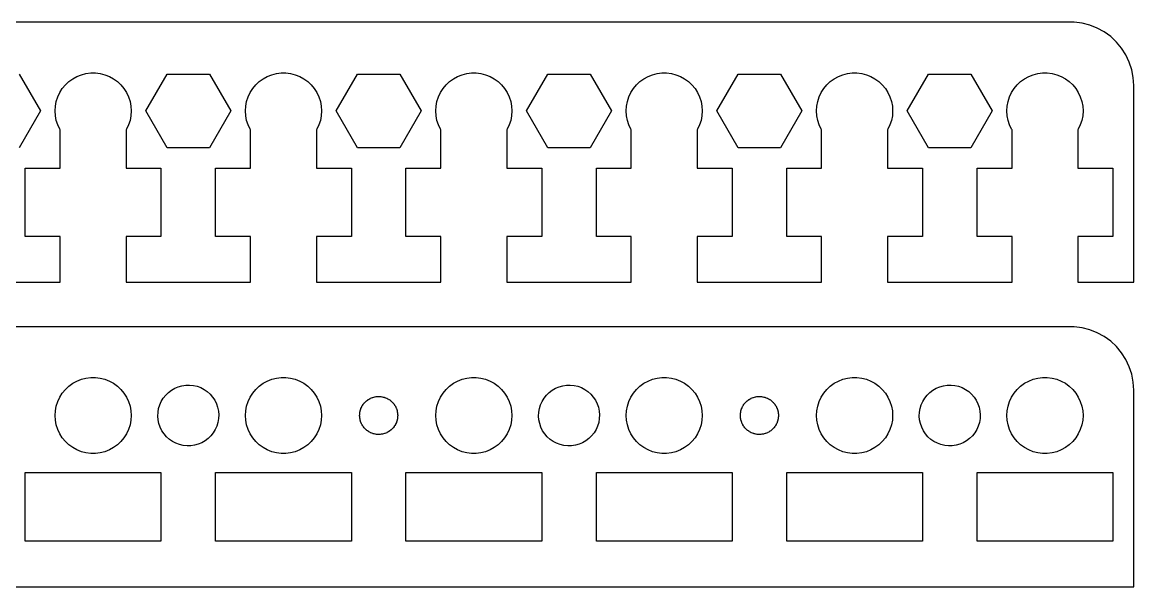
# Model space of a CAD drawing. Header units: metres. Extents: x -74 to 74, y 0 to 92.
# Drawn here: x -13.1 to 74.5, y 0 to 44.5 of the extents above; entities that cross this region are included whole.
import ezdxf

# ---------------------------------------------------------------- set-up
doc = ezdxf.new("R2010")
doc.units = ezdxf.units.M

msp = doc.modelspace()

# ---------------------------------------------------------------- linework, layer by layer
for p, q in [((69.8139, 44.4901), (-69.8139, 44.4901)), ((70.4369, 44.4114), (69.8139, 44.4901)), ((71.0451, 44.2553), (70.4369, 44.4114)), ((71.6289, 44.0241), (71.0451, 44.2553)), ((72.1791, 43.7216), (71.6289, 44.0241)), ((72.6871, 43.3526), (72.1791, 43.7216)), ((73.1448, 42.9227), (72.6871, 43.3526)), ((73.5451, 42.4389), (73.1448, 42.9227)), ((73.8815, 41.9088), (73.5451, 42.4389)), ((74.1489, 41.3406), (73.8815, 41.9088)), ((74.3429, 40.7434), (74.1489, 41.3406)), ((-13.3267, 40.3982), (-11.6534, 37.5)), ((-8.77733, 40.2145), (-8.42705, 40.3532)), ((-8.42705, 40.3532), (-8.06213, 40.4469)), ((-8.06213, 40.4469), (-7.68837, 40.4941)), ((-7.68837, 40.4941), (-7.31161, 40.4941)), ((-7.31161, 40.4941), (-6.93785, 40.4469)), ((-6.93785, 40.4469), (-6.57294, 40.3532)), ((-6.57294, 40.3532), (-6.22266, 40.2145)), ((-3.34659, 37.5), (-1.67329, 40.3982)), ((-1.67329, 40.3982), (1.67328, 40.3982)), ((1.67328, 40.3982), (3.34659, 37.5)), ((6.22266, 40.2145), (6.57294, 40.3532)), ((6.57294, 40.3532), (6.93785, 40.4469)), ((6.93785, 40.4469), (7.31161, 40.4941)), ((7.31161, 40.4941), (7.68837, 40.4941)), ((7.68837, 40.4941), (8.06213, 40.4469)), ((8.06213, 40.4469), (8.42705, 40.3532)), ((8.42705, 40.3532), (8.77733, 40.2145)), ((11.6534, 37.5), (13.3267, 40.3982)), ((13.3267, 40.3982), (16.6733, 40.3982)), ((16.6733, 40.3982), (18.3466, 37.5)), ((21.2227, 40.2145), (21.5729, 40.3532)), ((21.5729, 40.3532), (21.9379, 40.4469)), ((21.9379, 40.4469), (22.3116, 40.4941)), ((22.3116, 40.4941), (22.6884, 40.4941)), ((22.6884, 40.4941), (23.0621, 40.4469)), ((23.0621, 40.4469), (23.427, 40.3532)), ((23.427, 40.3532), (23.7773, 40.2145)), ((26.6534, 37.5), (28.3267, 40.3982)), ((28.3267, 40.3982), (31.6733, 40.3982)), ((31.6733, 40.3982), (33.3466, 37.5)), ((36.2227, 40.2145), (36.5729, 40.3532)), ((36.5729, 40.3532), (36.9379, 40.4469)), ((36.9379, 40.4469), (37.3116, 40.4941)), ((37.3116, 40.4941), (37.6884, 40.4941)), ((37.6884, 40.4941), (38.0621, 40.4469)), ((38.0621, 40.4469), (38.427, 40.3532)), ((38.427, 40.3532), (38.7773, 40.2145)), ((41.6534, 37.5), (43.3267, 40.3982)), ((43.3267, 40.3982), (46.6733, 40.3982)), ((46.6733, 40.3982), (48.3466, 37.5)), ((51.2227, 40.2145), (51.5729, 40.3532)), ((51.5729, 40.3532), (51.9379, 40.4469)), ((51.9379, 40.4469), (52.3116, 40.4941)), ((52.3116, 40.4941), (52.6884, 40.4941)), ((52.6884, 40.4941), (53.0621, 40.4469)), ((53.0621, 40.4469), (53.427, 40.3532)), ((53.427, 40.3532), (53.7773, 40.2145)), ((56.6534, 37.5), (58.3267, 40.3982)), ((58.3267, 40.3982), (61.6733, 40.3982)), ((61.6733, 40.3982), (63.3466, 37.5)), ((66.2227, 40.2145), (66.573, 40.3532)), ((66.573, 40.3532), (66.9379, 40.4469)), ((66.9379, 40.4469), (67.3116, 40.4941)), ((67.3116, 40.4941), (67.6884, 40.4941)), ((67.6884, 40.4941), (68.0621, 40.4469)), ((68.0621, 40.4469), (68.427, 40.3532)), ((68.427, 40.3532), (68.7773, 40.2145)), ((74.4606, 40.1267), (74.3429, 40.7434)), ((-9.92705, 39.2634), (-9.6869, 39.5536)), ((-9.6869, 39.5536), (-9.41226, 39.8115)), ((-9.41226, 39.8115), (-9.10747, 40.033)), ((-9.10747, 40.033), (-8.77733, 40.2145)), ((-6.22266, 40.2145), (-5.89252, 40.033)), ((-5.89252, 40.033), (-5.58772, 39.8115)), ((-5.58772, 39.8115), (-5.31308, 39.5536)), ((-5.31308, 39.5536), (-5.07294, 39.2634)), ((5.07294, 39.2634), (5.31308, 39.5536)), ((5.31308, 39.5536), (5.58772, 39.8115)), ((5.58772, 39.8115), (5.89252, 40.033)), ((5.89252, 40.033), (6.22266, 40.2145)), ((8.77733, 40.2145), (9.10747, 40.033)), ((9.10747, 40.033), (9.41226, 39.8115)), ((9.41226, 39.8115), (9.6869, 39.5536)), ((9.6869, 39.5536), (9.92705, 39.2634)), ((20.0729, 39.2634), (20.3131, 39.5536)), ((20.3131, 39.5536), (20.5877, 39.8115)), ((20.5877, 39.8115), (20.8925, 40.033)), ((20.8925, 40.033), (21.2227, 40.2145)), ((23.7773, 40.2145), (24.1075, 40.033)), ((24.1075, 40.033), (24.4123, 39.8115)), ((24.4123, 39.8115), (24.6869, 39.5536)), ((24.6869, 39.5536), (24.927, 39.2634)), ((35.0729, 39.2634), (35.3131, 39.5536)), ((35.3131, 39.5536), (35.5877, 39.8115)), ((35.5877, 39.8115), (35.8925, 40.033)), ((35.8925, 40.033), (36.2227, 40.2145)), ((38.7773, 40.2145), (39.1075, 40.033)), ((39.1075, 40.033), (39.4123, 39.8115)), ((39.4123, 39.8115), (39.6869, 39.5536)), ((39.6869, 39.5536), (39.927, 39.2634)), ((50.0729, 39.2634), (50.3131, 39.5536)), ((50.3131, 39.5536), (50.5877, 39.8115)), ((50.5877, 39.8115), (50.8925, 40.033)), ((50.8925, 40.033), (51.2227, 40.2145)), ((53.7773, 40.2145), (54.1075, 40.033)), ((54.1075, 40.033), (54.4123, 39.8115)), ((54.4123, 39.8115), (54.6869, 39.5536)), ((54.6869, 39.5536), (54.927, 39.2634)), ((65.073, 39.2634), (65.3131, 39.5536)), ((65.3131, 39.5536), (65.5877, 39.8115)), ((65.5877, 39.8115), (65.8925, 40.033)), ((65.8925, 40.033), (66.2227, 40.2145)), ((68.7773, 40.2145), (69.1075, 40.033)), ((69.1075, 40.033), (69.4123, 39.8115)), ((69.4123, 39.8115), (69.6869, 39.5536)), ((69.6869, 39.5536), (69.927, 39.2634)), ((74.5, 39.5), (74.4606, 40.1267)), ((74.5, 24), (74.5, 39.5)), ((-10.4057, 38.2461), (-10.2893, 38.6044)), ((-10.2893, 38.6044), (-10.1289, 38.9453)), ((-10.1289, 38.9453), (-9.92705, 39.2634)), ((-5.07294, 39.2634), (-4.87108, 38.9453)), ((-4.87108, 38.9453), (-4.71066, 38.6044)), ((-4.71066, 38.6044), (-4.59424, 38.2461)), ((4.59424, 38.2461), (4.71066, 38.6044)), ((4.71066, 38.6044), (4.87108, 38.9453)), ((4.87108, 38.9453), (5.07294, 39.2634)), ((9.92705, 39.2634), (10.1289, 38.9453)), ((10.1289, 38.9453), (10.2893, 38.6044)), ((10.2893, 38.6044), (10.4057, 38.2461)), ((19.5942, 38.2461), (19.7107, 38.6044)), ((19.7107, 38.6044), (19.8711, 38.9453)), ((19.8711, 38.9453), (20.0729, 39.2634)), ((24.927, 39.2634), (25.1289, 38.9453)), ((25.1289, 38.9453), (25.2893, 38.6044)), ((25.2893, 38.6044), (25.4057, 38.2461)), ((34.5942, 38.2461), (34.7107, 38.6044)), ((34.7107, 38.6044), (34.8711, 38.9453)), ((34.8711, 38.9453), (35.0729, 39.2634)), ((39.927, 39.2634), (40.1289, 38.9453)), ((40.1289, 38.9453), (40.2893, 38.6044)), ((40.2893, 38.6044), (40.4057, 38.2461)), ((49.5942, 38.2461), (49.7107, 38.6044)), ((49.7107, 38.6044), (49.8711, 38.9453)), ((49.8711, 38.9453), (50.0729, 39.2634)), ((54.927, 39.2634), (55.1289, 38.9453)), ((55.1289, 38.9453), (55.2893, 38.6044)), ((55.2893, 38.6044), (55.4057, 38.2461)), ((64.5943, 38.2461), (64.7107, 38.6044)), ((64.7107, 38.6044), (64.8711, 38.9453)), ((64.8711, 38.9453), (65.073, 39.2634)), ((69.927, 39.2634), (70.1289, 38.9453)), ((70.1289, 38.9453), (70.2893, 38.6044)), ((70.2893, 38.6044), (70.4057, 38.2461)), ((-10.5, 37.5), (-10.4763, 37.876)), ((-10.4763, 37.876), (-10.4057, 38.2461)), ((-4.59424, 38.2461), (-4.52365, 37.876)), ((-4.52365, 37.876), (-4.5, 37.5)), ((4.5, 37.5), (4.52365, 37.876)), ((4.52365, 37.876), (4.59424, 38.2461)), ((10.4057, 38.2461), (10.4763, 37.876)), ((10.4763, 37.876), (10.5, 37.5)), ((19.5, 37.5), (19.5237, 37.876)), ((19.5237, 37.876), (19.5942, 38.2461)), ((25.4057, 38.2461), (25.4763, 37.876)), ((25.4763, 37.876), (25.5, 37.5)), ((34.5, 37.5), (34.5237, 37.876)), ((34.5237, 37.876), (34.5942, 38.2461)), ((40.4057, 38.2461), (40.4763, 37.876)), ((40.4763, 37.876), (40.5, 37.5)), ((49.5, 37.5), (49.5237, 37.876)), ((49.5237, 37.876), (49.5942, 38.2461)), ((55.4057, 38.2461), (55.4763, 37.876)), ((55.4763, 37.876), (55.5, 37.5)), ((64.5, 37.5), (64.5237, 37.876)), ((64.5237, 37.876), (64.5943, 38.2461)), ((70.4057, 38.2461), (70.4763, 37.876)), ((70.4763, 37.876), (70.5, 37.5)), ((-11.6534, 37.5), (-13.3267, 34.6018)), ((-10.4763, 37.124), (-10.5, 37.5)), ((-10.4057, 36.7539), (-10.4763, 37.124)), ((-4.52365, 37.124), (-4.59424, 36.7539)), ((-4.5, 37.5), (-4.52365, 37.124)), ((-1.67328, 34.6018), (-3.34659, 37.5)), ((3.34659, 37.5), (1.67329, 34.6018)), ((4.52365, 37.124), (4.5, 37.5)), ((4.59424, 36.7539), (4.52365, 37.124)), ((10.4763, 37.124), (10.4057, 36.7539)), ((10.5, 37.5), (10.4763, 37.124)), ((13.3267, 34.6018), (11.6534, 37.5)), ((18.3466, 37.5), (16.6733, 34.6018)), ((19.5237, 37.124), (19.5, 37.5)), ((19.5942, 36.7539), (19.5237, 37.124)), ((25.4763, 37.124), (25.4057, 36.7539)), ((25.5, 37.5), (25.4763, 37.124)), ((28.3267, 34.6018), (26.6534, 37.5)), ((33.3466, 37.5), (31.6733, 34.6018)), ((34.5237, 37.124), (34.5, 37.5)), ((34.5942, 36.7539), (34.5237, 37.124)), ((40.4763, 37.124), (40.4057, 36.7539)), ((40.5, 37.5), (40.4763, 37.124)), ((43.3267, 34.6018), (41.6534, 37.5)), ((48.3466, 37.5), (46.6733, 34.6018)), ((49.5237, 37.124), (49.5, 37.5)), ((49.5942, 36.7539), (49.5237, 37.124)), ((55.4763, 37.124), (55.4057, 36.7539)), ((55.5, 37.5), (55.4763, 37.124)), ((58.3267, 34.6018), (56.6534, 37.5)), ((63.3466, 37.5), (61.6733, 34.6018)), ((64.5237, 37.124), (64.5, 37.5)), ((64.5943, 36.7539), (64.5237, 37.124)), ((70.4763, 37.124), (70.4057, 36.7539)), ((70.5, 37.5), (70.4763, 37.124)), ((-10.2893, 36.3956), (-10.4057, 36.7539)), ((-10.1289, 36.0547), (-10.2893, 36.3956)), ((-10.0942, 36), (-10.1289, 36.0547)), ((-10.0942, 33), (-10.0942, 36)), ((-4.87108, 36.0547), (-4.90581, 36)), ((-4.90581, 36), (-4.90581, 33)), ((-4.71066, 36.3956), (-4.87108, 36.0547)), ((-4.59424, 36.7539), (-4.71066, 36.3956)), ((4.71066, 36.3956), (4.59424, 36.7539)), ((4.87108, 36.0547), (4.71066, 36.3956)), ((4.90581, 36), (4.87108, 36.0547)), ((4.90581, 33), (4.90581, 36)), ((10.1289, 36.0547), (10.0942, 36)), ((10.0942, 36), (10.0942, 33)), ((10.2893, 36.3956), (10.1289, 36.0547)), ((10.4057, 36.7539), (10.2893, 36.3956)), ((19.7107, 36.3956), (19.5942, 36.7539)), ((19.8711, 36.0547), (19.7107, 36.3956)), ((19.9058, 36), (19.8711, 36.0547)), ((19.9058, 33), (19.9058, 36)), ((25.1289, 36.0547), (25.0942, 36)), ((25.0942, 36), (25.0942, 33)), ((25.2893, 36.3956), (25.1289, 36.0547)), ((25.4057, 36.7539), (25.2893, 36.3956)), ((34.7107, 36.3956), (34.5942, 36.7539)), ((34.8711, 36.0547), (34.7107, 36.3956)), ((34.9058, 36), (34.8711, 36.0547)), ((34.9058, 33), (34.9058, 36)), ((40.1289, 36.0547), (40.0942, 36)), ((40.0942, 36), (40.0942, 33)), ((40.2893, 36.3956), (40.1289, 36.0547)), ((40.4057, 36.7539), (40.2893, 36.3956)), ((49.7107, 36.3956), (49.5942, 36.7539)), ((49.8711, 36.0547), (49.7107, 36.3956)), ((49.9058, 36), (49.8711, 36.0547)), ((49.9058, 33), (49.9058, 36)), ((55.1289, 36.0547), (55.0942, 36)), ((55.0942, 36), (55.0942, 33)), ((55.2893, 36.3956), (55.1289, 36.0547)), ((55.4057, 36.7539), (55.2893, 36.3956)), ((64.7107, 36.3956), (64.5943, 36.7539)), ((64.8711, 36.0547), (64.7107, 36.3956)), ((64.9058, 36), (64.8711, 36.0547)), ((64.9058, 33), (64.9058, 36)), ((70.1289, 36.0547), (70.0942, 36)), ((70.0942, 36), (70.0942, 33)), ((70.2893, 36.3956), (70.1289, 36.0547)), ((70.4057, 36.7539), (70.2893, 36.3956)), ((1.67329, 34.6018), (-1.67328, 34.6018)), ((16.6733, 34.6018), (13.3267, 34.6018)), ((31.6733, 34.6018), (28.3267, 34.6018)), ((46.6733, 34.6018), (43.3267, 34.6018)), ((61.6733, 34.6018), (58.3267, 34.6018)), ((-12.8466, 27.6), (-12.8466, 33)), ((-12.8466, 33), (-10.0942, 33)), ((-4.90581, 33), (-2.15337, 33)), ((-2.15337, 33), (-2.15337, 27.6)), ((2.15337, 27.6), (2.15337, 33)), ((2.15337, 33), (4.90581, 33)), ((10.0942, 33), (12.8466, 33)), ((12.8466, 33), (12.8466, 27.6)), ((17.1534, 27.6), (17.1534, 33)), ((17.1534, 33), (19.9058, 33)), ((25.0942, 33), (27.8466, 33)), ((27.8466, 33), (27.8466, 27.6)), ((32.1534, 27.6), (32.1534, 33)), ((32.1534, 33), (34.9058, 33)), ((40.0942, 33), (42.8466, 33)), ((42.8466, 33), (42.8466, 27.6)), ((47.1534, 27.6), (47.1534, 33)), ((47.1534, 33), (49.9058, 33)), ((55.0942, 33), (57.8466, 33)), ((57.8466, 33), (57.8466, 27.6)), ((62.1534, 27.6), (62.1534, 33)), ((62.1534, 33), (64.9058, 33)), ((70.0942, 33), (72.8466, 33)), ((72.8466, 33), (72.8466, 27.6)), ((-10.0942, 27.6), (-12.8466, 27.6)), ((-10.0942, 24), (-10.0942, 27.6)), ((-2.15337, 27.6), (-4.90581, 27.6)), ((-4.90581, 27.6), (-4.90581, 24)), ((4.90581, 27.6), (2.15337, 27.6)), ((4.90581, 24), (4.90581, 27.6)), ((12.8466, 27.6), (10.0942, 27.6)), ((10.0942, 27.6), (10.0942, 24)), ((19.9058, 27.6), (17.1534, 27.6)), ((19.9058, 24), (19.9058, 27.6)), ((27.8466, 27.6), (25.0942, 27.6)), ((25.0942, 27.6), (25.0942, 24)), ((34.9058, 27.6), (32.1534, 27.6)), ((34.9058, 24), (34.9058, 27.6)), ((42.8466, 27.6), (40.0942, 27.6)), ((40.0942, 27.6), (40.0942, 24)), ((49.9058, 27.6), (47.1534, 27.6)), ((49.9058, 24), (49.9058, 27.6)), ((57.8466, 27.6), (55.0942, 27.6)), ((55.0942, 27.6), (55.0942, 24)), ((64.9058, 27.6), (62.1534, 27.6)), ((64.9058, 24), (64.9058, 27.6)), ((72.8466, 27.6), (70.0942, 27.6)), ((70.0942, 27.6), (70.0942, 24)), ((-19.9058, 24), (-10.0942, 24)), ((-4.90581, 24), (4.90581, 24)), ((10.0942, 24), (19.9058, 24)), ((25.0942, 24), (34.9058, 24)), ((40.0942, 24), (49.9058, 24)), ((55.0942, 24), (64.9058, 24)), ((70.0942, 24), (74.5, 24)), ((69.8139, 20.4901), (-69.8139, 20.4901)), ((70.4369, 20.4114), (69.8139, 20.4901)), ((71.0451, 20.2553), (70.4369, 20.4114)), ((71.6289, 20.0241), (71.0451, 20.2553)), ((72.1791, 19.7216), (71.6289, 20.0241)), ((72.6871, 19.3526), (72.1791, 19.7216)), ((73.1448, 18.9227), (72.6871, 19.3526)), ((73.5451, 18.4389), (73.1448, 18.9227)), ((73.8815, 17.9088), (73.5451, 18.4389)), ((74.1489, 17.3406), (73.8815, 17.9088)), ((74.3429, 16.7434), (74.1489, 17.3406)), ((74.4606, 16.1267), (74.3429, 16.7434)), ((-9.6869, 15.5536), (-9.41226, 15.8115)), ((-9.41226, 15.8115), (-9.10747, 16.033)), ((-9.10747, 16.033), (-8.77733, 16.2145)), ((-8.77733, 16.2145), (-8.42705, 16.3532)), ((-8.42705, 16.3532), (-8.06213, 16.4469)), ((-8.06213, 16.4469), (-7.68837, 16.4941)), ((-7.68837, 16.4941), (-7.31161, 16.4941)), ((-7.31161, 16.4941), (-6.93785, 16.4469)), ((-6.93785, 16.4469), (-6.57294, 16.3532)), ((-6.57294, 16.3532), (-6.22266, 16.2145)), ((-6.22266, 16.2145), (-5.89252, 16.033)), ((-5.89252, 16.033), (-5.58772, 15.8115)), ((-5.58772, 15.8115), (-5.31308, 15.5536)), ((-1.06712, 15.6497), (-0.78928, 15.7665)), ((-0.78928, 15.7665), (-0.49898, 15.8475)), ((-0.49898, 15.8475), (-0.20082, 15.8916)), ((-0.20082, 15.8916), (0.10049, 15.8979)), ((0.10049, 15.8979), (0.40024, 15.8664)), ((0.40024, 15.8664), (0.69366, 15.7976)), ((0.69366, 15.7976), (0.97617, 15.6925)), ((5.31308, 15.5536), (5.58772, 15.8115)), ((5.58772, 15.8115), (5.89252, 16.033)), ((5.89252, 16.033), (6.22266, 16.2145)), ((6.22266, 16.2145), (6.57294, 16.3532)), ((6.57294, 16.3532), (6.93785, 16.4469)), ((6.93785, 16.4469), (7.31161, 16.4941)), ((7.31161, 16.4941), (7.68837, 16.4941)), ((7.68837, 16.4941), (8.06213, 16.4469)), ((8.06213, 16.4469), (8.42705, 16.3532)), ((8.42705, 16.3532), (8.77733, 16.2145)), ((8.77733, 16.2145), (9.10747, 16.033)), ((9.10747, 16.033), (9.41226, 15.8115)), ((9.41226, 15.8115), (9.6869, 15.5536)), ((20.3131, 15.5536), (20.5877, 15.8115)), ((20.5877, 15.8115), (20.8925, 16.033)), ((20.8925, 16.033), (21.2227, 16.2145)), ((21.2227, 16.2145), (21.5729, 16.3532)), ((21.5729, 16.3532), (21.9379, 16.4469)), ((21.9379, 16.4469), (22.3116, 16.4941)), ((22.3116, 16.4941), (22.6884, 16.4941)), ((22.6884, 16.4941), (23.0621, 16.4469)), ((23.0621, 16.4469), (23.427, 16.3532)), ((23.427, 16.3532), (23.7773, 16.2145)), ((23.7773, 16.2145), (24.1075, 16.033)), ((24.1075, 16.033), (24.4123, 15.8115)), ((24.4123, 15.8115), (24.6869, 15.5536)), ((28.9329, 15.6497), (29.2107, 15.7665)), ((29.2107, 15.7665), (29.501, 15.8475)), ((29.501, 15.8475), (29.7992, 15.8916)), ((29.7992, 15.8916), (30.1005, 15.8979)), ((30.1005, 15.8979), (30.4002, 15.8664)), ((30.4002, 15.8664), (30.6937, 15.7976)), ((30.6937, 15.7976), (30.9762, 15.6925)), ((35.3131, 15.5536), (35.5877, 15.8115)), ((35.5877, 15.8115), (35.8925, 16.033)), ((35.8925, 16.033), (36.2227, 16.2145)), ((36.2227, 16.2145), (36.5729, 16.3532)), ((36.5729, 16.3532), (36.9379, 16.4469)), ((36.9379, 16.4469), (37.3116, 16.4941)), ((37.3116, 16.4941), (37.6884, 16.4941)), ((37.6884, 16.4941), (38.0621, 16.4469)), ((38.0621, 16.4469), (38.427, 16.3532)), ((38.427, 16.3532), (38.7773, 16.2145)), ((38.7773, 16.2145), (39.1075, 16.033)), ((39.1075, 16.033), (39.4123, 15.8115)), ((39.4123, 15.8115), (39.6869, 15.5536)), ((50.3131, 15.5536), (50.5877, 15.8115)), ((50.5877, 15.8115), (50.8925, 16.033)), ((50.8925, 16.033), (51.2227, 16.2145)), ((51.2227, 16.2145), (51.5729, 16.3532)), ((51.5729, 16.3532), (51.9379, 16.4469)), ((51.9379, 16.4469), (52.3116, 16.4941)), ((52.3116, 16.4941), (52.6884, 16.4941)), ((52.6884, 16.4941), (53.0621, 16.4469)), ((53.0621, 16.4469), (53.427, 16.3532)), ((53.427, 16.3532), (53.7773, 16.2145)), ((53.7773, 16.2145), (54.1075, 16.033)), ((54.1075, 16.033), (54.4123, 15.8115)), ((54.4123, 15.8115), (54.6869, 15.5536)), ((58.9329, 15.6497), (59.2107, 15.7665)), ((59.2107, 15.7665), (59.501, 15.8475)), ((59.501, 15.8475), (59.7992, 15.8916)), ((59.7992, 15.8916), (60.1005, 15.8979)), ((60.1005, 15.8979), (60.4002, 15.8664)), ((60.4002, 15.8664), (60.6937, 15.7976)), ((60.6937, 15.7976), (60.9762, 15.6925)), ((65.3131, 15.5536), (65.5877, 15.8115)), ((65.5877, 15.8115), (65.8925, 16.033)), ((65.8925, 16.033), (66.2227, 16.2145)), ((66.2227, 16.2145), (66.573, 16.3532)), ((66.573, 16.3532), (66.9379, 16.4469)), ((66.9379, 16.4469), (67.3116, 16.4941)), ((67.3116, 16.4941), (67.6884, 16.4941)), ((67.6884, 16.4941), (68.0621, 16.4469)), ((68.0621, 16.4469), (68.427, 16.3532)), ((68.427, 16.3532), (68.7773, 16.2145)), ((68.7773, 16.2145), (69.1075, 16.033)), ((69.1075, 16.033), (69.4123, 15.8115)), ((69.4123, 15.8115), (69.6869, 15.5536)), ((74.5, 15.5), (74.4606, 16.1267)), ((-10.2893, 14.6044), (-10.1289, 14.9453)), ((-10.1289, 14.9453), (-9.92705, 15.2634)), ((-9.92705, 15.2634), (-9.6869, 15.5536)), ((-5.31308, 15.5536), (-5.07294, 15.2634)), ((-5.07294, 15.2634), (-4.87108, 14.9453)), ((-4.87108, 14.9453), (-4.71066, 14.6044)), ((-1.97075, 14.8697), (-1.78354, 15.1059)), ((-1.78354, 15.1059), (-1.56821, 15.3168)), ((-1.56821, 15.3168), (-1.32812, 15.499)), ((-1.32812, 15.499), (-1.06712, 15.6497)), ((0.97617, 15.6925), (1.24326, 15.5529)), ((1.24326, 15.5529), (1.49075, 15.3809)), ((1.49075, 15.3809), (1.71472, 15.1792)), ((1.71472, 15.1792), (1.91167, 14.951)), ((1.91167, 14.951), (2.07846, 14.7)), ((4.71066, 14.6044), (4.87108, 14.9453)), ((4.87108, 14.9453), (5.07294, 15.2634)), ((5.07294, 15.2634), (5.31308, 15.5536)), ((9.6869, 15.5536), (9.92705, 15.2634)), ((9.92705, 15.2634), (10.1289, 14.9453)), ((10.1289, 14.9453), (10.2893, 14.6044)), ((14.4343, 14.8861), (14.5067, 14.9165)), ((14.5067, 14.9165), (14.5219, 14.9208)), ((14.5219, 14.9208), (14.5365, 14.9266)), ((14.5365, 14.9266), (14.6125, 14.9461)), ((14.6125, 14.9461), (14.6881, 14.9672)), ((14.6881, 14.9672), (14.7037, 14.9695)), ((14.7037, 14.9695), (14.7189, 14.9734)), ((14.7189, 14.9734), (14.7968, 14.9833)), ((14.7968, 14.9833), (14.8745, 14.9947)), ((14.8745, 14.9947), (14.8902, 14.9951)), ((14.8902, 14.9951), (14.9058, 14.997)), ((14.9058, 14.997), (14.9843, 14.997)), ((14.9843, 14.997), (15.0628, 14.9987)), ((15.0628, 14.9987), (15.0784, 14.997)), ((15.0784, 14.997), (15.0942, 14.997)), ((15.0942, 14.997), (15.1721, 14.9872)), ((15.1721, 14.9872), (15.2502, 14.979)), ((15.2502, 14.979), (15.2655, 14.9754)), ((15.2655, 14.9754), (15.2811, 14.9734)), ((15.2811, 14.9734), (15.3571, 14.9539)), ((15.3571, 14.9539), (15.4335, 14.936)), ((15.4335, 14.936), (15.4483, 14.9305)), ((15.4483, 14.9305), (15.4635, 14.9266)), ((15.4635, 14.9266), (15.5365, 14.8977)), ((15.5365, 14.8977), (15.6101, 14.8703)), ((19.7107, 14.6044), (19.8711, 14.9453)), ((19.8711, 14.9453), (20.0729, 15.2634)), ((20.0729, 15.2634), (20.3131, 15.5536)), ((24.6869, 15.5536), (24.927, 15.2634)), ((24.927, 15.2634), (25.1289, 14.9453)), ((25.1289, 14.9453), (25.2893, 14.6044)), ((28.0292, 14.8697), (28.2164, 15.1059)), ((28.2164, 15.1059), (28.4318, 15.3168)), ((28.4318, 15.3168), (28.6719, 15.499)), ((28.6719, 15.499), (28.9329, 15.6497)), ((30.9762, 15.6925), (31.2433, 15.5529)), ((31.2433, 15.5529), (31.4908, 15.3809)), ((31.4908, 15.3809), (31.7147, 15.1792)), ((31.7147, 15.1792), (31.9117, 14.951)), ((31.9117, 14.951), (32.0785, 14.7)), ((34.7107, 14.6044), (34.8711, 14.9453)), ((34.8711, 14.9453), (35.0729, 15.2634)), ((35.0729, 15.2634), (35.3131, 15.5536)), ((39.6869, 15.5536), (39.927, 15.2634)), ((39.927, 15.2634), (40.1289, 14.9453)), ((40.1289, 14.9453), (40.2893, 14.6044)), ((44.4343, 14.8861), (44.5067, 14.9165)), ((44.5067, 14.9165), (44.5219, 14.9208)), ((44.5219, 14.9208), (44.5365, 14.9266)), ((44.5365, 14.9266), (44.6125, 14.9461)), ((44.6125, 14.9461), (44.6881, 14.9672)), ((44.6881, 14.9672), (44.7037, 14.9695)), ((44.7037, 14.9695), (44.7189, 14.9734)), ((44.7189, 14.9734), (44.7968, 14.9833)), ((44.7968, 14.9833), (44.8745, 14.9947)), ((44.8745, 14.9947), (44.8902, 14.9951)), ((44.8902, 14.9951), (44.9058, 14.997)), ((44.9058, 14.997), (44.9843, 14.997)), ((44.9843, 14.997), (45.0628, 14.9987)), ((45.0628, 14.9987), (45.0784, 14.997)), ((45.0784, 14.997), (45.0942, 14.997)), ((45.0942, 14.997), (45.1721, 14.9872)), ((45.1721, 14.9872), (45.2502, 14.979)), ((45.2502, 14.979), (45.2655, 14.9754)), ((45.2655, 14.9754), (45.2811, 14.9734)), ((45.2811, 14.9734), (45.3571, 14.9539)), ((45.3571, 14.9539), (45.4335, 14.936)), ((45.4335, 14.936), (45.4483, 14.9305)), ((45.4483, 14.9305), (45.4635, 14.9266)), ((45.4635, 14.9266), (45.5365, 14.8977)), ((45.5365, 14.8977), (45.6101, 14.8703)), ((49.7107, 14.6044), (49.8711, 14.9453)), ((49.8711, 14.9453), (50.0729, 15.2634)), ((50.0729, 15.2634), (50.3131, 15.5536)), ((54.6869, 15.5536), (54.927, 15.2634)), ((54.927, 15.2634), (55.1289, 14.9453)), ((55.1289, 14.9453), (55.2893, 14.6044)), ((58.0292, 14.8697), (58.2164, 15.1059)), ((58.2164, 15.1059), (58.4318, 15.3168)), ((58.4318, 15.3168), (58.6719, 15.499)), ((58.6719, 15.499), (58.9329, 15.6497)), ((60.9762, 15.6925), (61.2433, 15.5529)), ((61.2433, 15.5529), (61.4908, 15.3809)), ((61.4908, 15.3809), (61.7147, 15.1792)), ((61.7147, 15.1792), (61.9117, 14.951)), ((61.9117, 14.951), (62.0785, 14.7)), ((64.7107, 14.6044), (64.8711, 14.9453)), ((64.8711, 14.9453), (65.073, 15.2634)), ((65.073, 15.2634), (65.3131, 15.5536)), ((69.6869, 15.5536), (69.927, 15.2634)), ((69.927, 15.2634), (70.1289, 14.9453)), ((70.1289, 14.9453), (70.2893, 14.6044)), ((74.5, 0), (74.5, 15.5)), ((-10.4763, 13.876), (-10.4057, 14.2461)), ((-10.4057, 14.2461), (-10.2893, 14.6044)), ((-4.71066, 14.6044), (-4.59424, 14.2461)), ((-4.59424, 14.2461), (-4.52365, 13.876)), ((-2.38684, 13.7509), (-2.33658, 14.048)), ((-2.33658, 14.048), (-2.24947, 14.3366)), ((-2.24947, 14.3366), (-2.12688, 14.6119)), ((-2.12688, 14.6119), (-1.97075, 14.8697)), ((2.07846, 14.7), (2.21246, 14.43)), ((2.21246, 14.43), (2.31158, 14.1454)), ((2.31158, 14.1454), (2.37425, 13.8506)), ((4.52365, 13.876), (4.59424, 14.2461)), ((4.59424, 14.2461), (4.71066, 14.6044)), ((10.2893, 14.6044), (10.4057, 14.2461)), ((10.4057, 14.2461), (10.4763, 13.876)), ((13.5714, 13.9477), (13.5941, 14.0229)), ((13.5941, 14.0229), (13.6005, 14.0372)), ((13.6005, 14.0372), (13.6053, 14.0522)), ((13.6053, 14.0522), (13.6387, 14.1232)), ((13.6387, 14.1232), (13.6707, 14.1949)), ((13.6707, 14.1949), (13.6788, 14.2084)), ((13.6788, 14.2084), (13.6855, 14.2226)), ((13.6855, 14.2226), (13.7276, 14.2889)), ((13.7276, 14.2889), (13.7683, 14.3561)), ((13.7683, 14.3561), (13.778, 14.3684)), ((13.778, 14.3684), (13.7865, 14.3817)), ((13.7865, 14.3817), (13.8365, 14.4422)), ((13.8365, 14.4422), (13.8853, 14.5037)), ((13.8853, 14.5037), (13.8965, 14.5147)), ((13.8965, 14.5147), (13.9065, 14.5268)), ((13.9065, 14.5268), (13.9638, 14.5806)), ((13.9638, 14.5806), (14.0199, 14.6355)), ((14.0199, 14.6355), (14.0324, 14.645)), ((14.0324, 14.645), (14.0439, 14.6558)), ((14.0439, 14.6558), (14.1074, 14.7019)), ((14.1074, 14.7019), (14.1699, 14.7494)), ((14.1699, 14.7494), (14.1835, 14.7572)), ((14.1835, 14.7572), (14.1963, 14.7665)), ((14.1963, 14.7665), (14.265, 14.8043)), ((14.265, 14.8043), (14.333, 14.8436)), ((14.333, 14.8436), (14.3475, 14.8497)), ((14.3475, 14.8497), (14.3613, 14.8572)), ((14.3613, 14.8572), (14.4343, 14.8861)), ((15.6101, 14.8703), (15.624, 14.863)), ((15.624, 14.863), (15.6387, 14.8572)), ((15.6387, 14.8572), (15.7074, 14.8194)), ((15.7074, 14.8194), (15.777, 14.783)), ((15.777, 14.783), (15.7899, 14.7741)), ((15.7899, 14.7741), (15.8037, 14.7665)), ((15.8037, 14.7665), (15.8672, 14.7204)), ((15.8672, 14.7204), (15.9317, 14.6755)), ((15.9317, 14.6755), (15.9434, 14.665)), ((15.9434, 14.665), (15.9561, 14.6558)), ((15.9561, 14.6558), (16.0134, 14.602)), ((16.0134, 14.602), (16.0717, 14.5495)), ((16.0717, 14.5495), (16.082, 14.5376)), ((16.082, 14.5376), (16.0934, 14.5268)), ((16.0934, 14.5268), (16.1435, 14.4663)), ((16.1435, 14.4663), (16.1948, 14.4069)), ((16.1948, 14.4069), (16.2035, 14.3938)), ((16.2035, 14.3938), (16.2135, 14.3817)), ((16.2135, 14.3817), (16.2556, 14.3154)), ((16.2556, 14.3154), (16.299, 14.25)), ((16.299, 14.25), (16.306, 14.2359)), ((16.306, 14.2359), (16.3145, 14.2226)), ((16.3145, 14.2226), (16.3479, 14.1516)), ((16.3479, 14.1516), (16.3828, 14.0813)), ((16.3828, 14.0813), (16.388, 14.0664)), ((16.388, 14.0664), (16.3947, 14.0522)), ((16.3947, 14.0522), (16.4189, 13.9775)), ((19.5237, 13.876), (19.5942, 14.2461)), ((19.5942, 14.2461), (19.7107, 14.6044)), ((25.2893, 14.6044), (25.4057, 14.2461)), ((25.4057, 14.2461), (25.4763, 13.876)), ((27.6131, 13.7509), (27.6634, 14.048)), ((27.6634, 14.048), (27.7505, 14.3366)), ((27.7505, 14.3366), (27.8731, 14.6119)), ((27.8731, 14.6119), (28.0292, 14.8697)), ((32.0785, 14.7), (32.2125, 14.43)), ((32.2125, 14.43), (32.3116, 14.1454)), ((32.3116, 14.1454), (32.3743, 13.8506)), ((34.5237, 13.876), (34.5942, 14.2461)), ((34.5942, 14.2461), (34.7107, 14.6044)), ((40.2893, 14.6044), (40.4057, 14.2461)), ((40.4057, 14.2461), (40.4763, 13.876)), ((43.5714, 13.9477), (43.5941, 14.0229)), ((43.5941, 14.0229), (43.6005, 14.0372)), ((43.6005, 14.0372), (43.6053, 14.0522)), ((43.6053, 14.0522), (43.6387, 14.1232)), ((43.6387, 14.1232), (43.6707, 14.1949)), ((43.6707, 14.1949), (43.6788, 14.2084)), ((43.6788, 14.2084), (43.6855, 14.2226)), ((43.6855, 14.2226), (43.7276, 14.2889)), ((43.7276, 14.2889), (43.7683, 14.3561)), ((43.7683, 14.3561), (43.778, 14.3684)), ((43.778, 14.3684), (43.7865, 14.3817)), ((43.7865, 14.3817), (43.8365, 14.4422)), ((43.8365, 14.4422), (43.8853, 14.5037)), ((43.8853, 14.5037), (43.8965, 14.5147)), ((43.8965, 14.5147), (43.9065, 14.5268)), ((43.9065, 14.5268), (43.9638, 14.5806)), ((43.9638, 14.5806), (44.0199, 14.6355)), ((44.0199, 14.6355), (44.0324, 14.645)), ((44.0324, 14.645), (44.0439, 14.6558)), ((44.0439, 14.6558), (44.1074, 14.7019)), ((44.1074, 14.7019), (44.1699, 14.7494)), ((44.1699, 14.7494), (44.1835, 14.7572)), ((44.1835, 14.7572), (44.1963, 14.7665)), ((44.1963, 14.7665), (44.265, 14.8043)), ((44.265, 14.8043), (44.333, 14.8436)), ((44.333, 14.8436), (44.3475, 14.8497)), ((44.3475, 14.8497), (44.3613, 14.8572)), ((44.3613, 14.8572), (44.4343, 14.8861)), ((45.6101, 14.8703), (45.624, 14.863)), ((45.624, 14.863), (45.6387, 14.8572)), ((45.6387, 14.8572), (45.7074, 14.8194)), ((45.7074, 14.8194), (45.777, 14.783)), ((45.777, 14.783), (45.79, 14.7741)), ((45.79, 14.7741), (45.8037, 14.7665)), ((45.8037, 14.7665), (45.8672, 14.7204)), ((45.8672, 14.7204), (45.9317, 14.6755)), ((45.9317, 14.6755), (45.9434, 14.665)), ((45.9434, 14.665), (45.9561, 14.6558)), ((45.9561, 14.6558), (46.0134, 14.602)), ((46.0134, 14.602), (46.0717, 14.5495)), ((46.0717, 14.5495), (46.082, 14.5376)), ((46.082, 14.5376), (46.0934, 14.5268)), ((46.0934, 14.5268), (46.1435, 14.4663)), ((46.1435, 14.4663), (46.1948, 14.4069)), ((46.1948, 14.4069), (46.2035, 14.3938)), ((46.2035, 14.3938), (46.2135, 14.3817)), ((46.2135, 14.3817), (46.2556, 14.3154)), ((46.2556, 14.3154), (46.299, 14.25)), ((46.299, 14.25), (46.306, 14.2359)), ((46.306, 14.2359), (46.3145, 14.2226)), ((46.3145, 14.2226), (46.3479, 14.1516)), ((46.3479, 14.1516), (46.3828, 14.0813)), ((46.3828, 14.0813), (46.388, 14.0664)), ((46.388, 14.0664), (46.3947, 14.0522)), ((46.3947, 14.0522), (46.4189, 13.9775)), ((49.5237, 13.876), (49.5942, 14.2461)), ((49.5942, 14.2461), (49.7107, 14.6044)), ((55.2893, 14.6044), (55.4057, 14.2461)), ((55.4057, 14.2461), (55.4763, 13.876)), ((57.6131, 13.7509), (57.6634, 14.048)), ((57.6634, 14.048), (57.7505, 14.3366)), ((57.7505, 14.3366), (57.8731, 14.6119)), ((57.8731, 14.6119), (58.0292, 14.8697)), ((62.0785, 14.7), (62.2125, 14.43)), ((62.2125, 14.43), (62.3116, 14.1454)), ((62.3116, 14.1454), (62.3743, 13.8506)), ((64.5237, 13.876), (64.5943, 14.2461)), ((64.5943, 14.2461), (64.7107, 14.6044)), ((70.2893, 14.6044), (70.4057, 14.2461)), ((70.4057, 14.2461), (70.4763, 13.876)), ((-10.5, 13.5), (-10.4763, 13.876)), ((-10.4763, 13.124), (-10.5, 13.5)), ((-4.52365, 13.876), (-4.5, 13.5)), ((-4.5, 13.5), (-4.52365, 13.124)), ((-2.39946, 13.4497), (-2.38684, 13.7509)), ((-2.37425, 13.1494), (-2.39946, 13.4497)), ((-2.31158, 12.8546), (-2.37425, 13.1494)), ((2.38684, 13.2491), (2.33658, 12.952)), ((2.37425, 13.8506), (2.39946, 13.5502)), ((2.39946, 13.5502), (2.38684, 13.2491)), ((4.5, 13.5), (4.52365, 13.876)), ((4.52365, 13.124), (4.5, 13.5)), ((10.4763, 13.876), (10.5, 13.5)), ((10.5, 13.5), (10.4763, 13.124)), ((13.5, 13.5), (13.5049, 13.5783)), ((13.501, 13.4843), (13.5, 13.5)), ((13.5003, 13.4686), (13.501, 13.4843)), ((13.5069, 13.3903), (13.5003, 13.4686)), ((13.5049, 13.5783), (13.5082, 13.6568)), ((13.5118, 13.312), (13.5069, 13.3903)), ((13.5082, 13.6568), (13.5108, 13.6723)), ((13.5108, 13.6723), (13.5118, 13.688)), ((13.5118, 13.688), (13.5265, 13.7651)), ((13.5148, 13.2965), (13.5118, 13.312)), ((13.5161, 13.2809), (13.5148, 13.2965)), ((13.5324, 13.2041), (13.5161, 13.2809)), ((13.5265, 13.7651), (13.5396, 13.8425)), ((13.5471, 13.127), (13.5324, 13.2041)), ((13.5396, 13.8425), (13.5442, 13.8576)), ((13.5442, 13.8576), (13.5471, 13.873)), ((13.5471, 13.873), (13.5714, 13.9477)), ((16.4189, 13.9775), (16.4447, 13.9034)), ((16.4447, 13.9034), (16.448, 13.888)), ((16.448, 13.888), (16.4529, 13.873)), ((16.4529, 13.873), (16.4676, 13.7959)), ((16.4558, 13.1424), (16.4529, 13.127)), ((16.4604, 13.1575), (16.4558, 13.1424)), ((16.4734, 13.2349), (16.4604, 13.1575)), ((16.4676, 13.7959), (16.4839, 13.7191)), ((16.4882, 13.312), (16.4734, 13.2349)), ((16.4839, 13.7191), (16.4852, 13.7034)), ((16.4852, 13.7034), (16.4882, 13.688)), ((16.4882, 13.688), (16.4931, 13.6096)), ((16.4892, 13.3277), (16.4882, 13.312)), ((16.4918, 13.3432), (16.4892, 13.3277)), ((16.4951, 13.4216), (16.4918, 13.3432)), ((16.4931, 13.6096), (16.4997, 13.5314)), ((16.5, 13.5), (16.4951, 13.4216)), ((16.4997, 13.5314), (16.499, 13.5157)), ((16.499, 13.5157), (16.5, 13.5)), ((19.5, 13.5), (19.5237, 13.876)), ((19.5237, 13.124), (19.5, 13.5)), ((25.4763, 13.876), (25.5, 13.5)), ((25.5, 13.5), (25.4763, 13.124)), ((27.6005, 13.4497), (27.6131, 13.7509)), ((27.6257, 13.1494), (27.6005, 13.4497)), ((27.6884, 12.8546), (27.6257, 13.1494)), ((32.3868, 13.2491), (32.3366, 12.952)), ((32.3743, 13.8506), (32.3995, 13.5502)), ((32.3995, 13.5502), (32.3868, 13.2491)), ((34.5, 13.5), (34.5237, 13.876)), ((34.5237, 13.124), (34.5, 13.5)), ((40.4763, 13.876), (40.5, 13.5)), ((40.5, 13.5), (40.4763, 13.124)), ((43.5, 13.5), (43.5049, 13.5783)), ((43.501, 13.4843), (43.5, 13.5)), ((43.5003, 13.4686), (43.501, 13.4843)), ((43.5069, 13.3903), (43.5003, 13.4686)), ((43.5049, 13.5783), (43.5082, 13.6568)), ((43.5118, 13.312), (43.5069, 13.3903)), ((43.5082, 13.6568), (43.5108, 13.6723)), ((43.5108, 13.6723), (43.5118, 13.688)), ((43.5118, 13.688), (43.5265, 13.7651)), ((43.5148, 13.2965), (43.5118, 13.312)), ((43.5161, 13.2809), (43.5148, 13.2965)), ((43.5324, 13.2041), (43.5161, 13.2809)), ((43.5265, 13.7651), (43.5396, 13.8425)), ((43.5471, 13.127), (43.5324, 13.2041)), ((43.5396, 13.8425), (43.5442, 13.8576)), ((43.5442, 13.8576), (43.5471, 13.873)), ((43.5471, 13.873), (43.5714, 13.9477)), ((46.4189, 13.9775), (46.4447, 13.9034)), ((46.4447, 13.9034), (46.448, 13.888)), ((46.448, 13.888), (46.4529, 13.873)), ((46.4529, 13.873), (46.4676, 13.7959)), ((46.4558, 13.1424), (46.4529, 13.127)), ((46.4604, 13.1575), (46.4558, 13.1424)), ((46.4734, 13.2349), (46.4604, 13.1575)), ((46.4676, 13.7959), (46.4839, 13.7191)), ((46.4882, 13.312), (46.4734, 13.2349)), ((46.4839, 13.7191), (46.4852, 13.7034)), ((46.4852, 13.7034), (46.4882, 13.688)), ((46.4882, 13.688), (46.4931, 13.6096)), ((46.4892, 13.3277), (46.4882, 13.312)), ((46.4918, 13.3432), (46.4892, 13.3277)), ((46.4951, 13.4216), (46.4918, 13.3432)), ((46.4931, 13.6096), (46.4997, 13.5314)), ((46.5, 13.5), (46.4951, 13.4216)), ((46.4997, 13.5314), (46.499, 13.5157)), ((46.499, 13.5157), (46.5, 13.5)), ((49.5, 13.5), (49.5237, 13.876)), ((49.5237, 13.124), (49.5, 13.5)), ((55.4763, 13.876), (55.5, 13.5)), ((55.5, 13.5), (55.4763, 13.124)), ((57.6005, 13.4497), (57.6131, 13.7509)), ((57.6257, 13.1494), (57.6005, 13.4497)), ((57.6884, 12.8546), (57.6257, 13.1494)), ((62.3868, 13.2491), (62.3366, 12.952)), ((62.3743, 13.8506), (62.3995, 13.5502)), ((62.3995, 13.5502), (62.3868, 13.2491)), ((64.5, 13.5), (64.5237, 13.876)), ((64.5237, 13.124), (64.5, 13.5)), ((70.4763, 13.876), (70.5, 13.5)), ((70.5, 13.5), (70.4763, 13.124)), ((-10.4057, 12.7539), (-10.4763, 13.124)), ((-10.2893, 12.3956), (-10.4057, 12.7539)), ((-10.1289, 12.0547), (-10.2893, 12.3956)), ((-4.71066, 12.3956), (-4.87108, 12.0547)), ((-4.59424, 12.7539), (-4.71066, 12.3956)), ((-4.52365, 13.124), (-4.59424, 12.7539)), ((-2.21246, 12.57), (-2.31158, 12.8546)), ((-2.07846, 12.3), (-2.21246, 12.57)), ((-1.91167, 12.049), (-2.07846, 12.3)), ((2.12688, 12.3881), (1.97075, 12.1303)), ((2.24947, 12.6634), (2.12688, 12.3881)), ((2.33658, 12.952), (2.24947, 12.6634)), ((4.59424, 12.7539), (4.52365, 13.124)), ((4.71066, 12.3956), (4.59424, 12.7539)), ((4.87108, 12.0547), (4.71066, 12.3956)), ((10.2893, 12.3956), (10.1289, 12.0547)), ((10.4057, 12.7539), (10.2893, 12.3956)), ((10.4763, 13.124), (10.4057, 12.7539)), ((13.552, 13.112), (13.5471, 13.127)), ((13.5553, 13.0966), (13.552, 13.112)), ((13.5811, 13.0225), (13.5553, 13.0966)), ((13.6053, 12.9478), (13.5811, 13.0225)), ((13.612, 12.9336), (13.6053, 12.9478)), ((13.6172, 12.9187), (13.612, 12.9336)), ((13.6521, 12.8484), (13.6172, 12.9187)), ((13.6855, 12.7774), (13.6521, 12.8484)), ((13.694, 12.7641), (13.6855, 12.7774)), ((13.701, 12.75), (13.694, 12.7641)), ((13.7444, 12.6846), (13.701, 12.75)), ((13.7865, 12.6183), (13.7444, 12.6846)), ((13.7965, 12.6062), (13.7865, 12.6183)), ((13.8052, 12.5931), (13.7965, 12.6062)), ((13.8565, 12.5336), (13.8052, 12.5931)), ((13.9065, 12.4732), (13.8565, 12.5336)), ((13.918, 12.4624), (13.9065, 12.4732)), ((13.9283, 12.4505), (13.918, 12.4624)), ((13.9866, 12.398), (13.9283, 12.4505)), ((14.0439, 12.3442), (13.9866, 12.398)), ((14.0566, 12.335), (14.0439, 12.3442)), ((14.0683, 12.3244), (14.0566, 12.335)), ((14.1328, 12.2796), (14.0683, 12.3244)), ((14.1963, 12.2335), (14.1328, 12.2796)), ((15.8926, 12.2981), (15.8301, 12.2506)), ((15.9561, 12.3442), (15.8926, 12.2981)), ((15.9676, 12.355), (15.9561, 12.3442)), ((15.9801, 12.3645), (15.9676, 12.355)), ((16.0362, 12.4194), (15.9801, 12.3645)), ((16.0934, 12.4732), (16.0362, 12.4194)), ((16.1035, 12.4853), (16.0934, 12.4732)), ((16.1147, 12.4963), (16.1035, 12.4853)), ((16.1635, 12.5578), (16.1147, 12.4963)), ((16.2135, 12.6183), (16.1635, 12.5578)), ((16.2219, 12.6316), (16.2135, 12.6183)), ((16.2317, 12.6439), (16.2219, 12.6316)), ((16.2724, 12.7111), (16.2317, 12.6439)), ((16.3145, 12.7774), (16.2724, 12.7111)), ((16.3212, 12.7916), (16.3145, 12.7774)), ((16.3293, 12.8051), (16.3212, 12.7916)), ((16.3612, 12.8768), (16.3293, 12.8051)), ((16.3947, 12.9478), (16.3612, 12.8768)), ((16.3995, 12.9628), (16.3947, 12.9478)), ((16.4059, 12.9771), (16.3995, 12.9628)), ((16.4286, 13.0523), (16.4059, 12.9771)), ((16.4529, 13.127), (16.4286, 13.0523)), ((19.5942, 12.7539), (19.5237, 13.124)), ((19.7107, 12.3956), (19.5942, 12.7539)), ((19.8711, 12.0547), (19.7107, 12.3956)), ((25.2893, 12.3956), (25.1289, 12.0547)), ((25.4057, 12.7539), (25.2893, 12.3956)), ((25.4763, 13.124), (25.4057, 12.7539)), ((27.7875, 12.57), (27.6884, 12.8546)), ((27.9215, 12.3), (27.7875, 12.57)), ((28.0883, 12.049), (27.9215, 12.3)), ((32.1269, 12.3881), (31.9707, 12.1303)), ((32.2495, 12.6634), (32.1269, 12.3881)), ((32.3366, 12.952), (32.2495, 12.6634)), ((34.5942, 12.7539), (34.5237, 13.124)), ((34.7107, 12.3956), (34.5942, 12.7539)), ((34.8711, 12.0547), (34.7107, 12.3956)), ((40.2893, 12.3956), (40.1289, 12.0547)), ((40.4057, 12.7539), (40.2893, 12.3956)), ((40.4763, 13.124), (40.4057, 12.7539)), ((43.552, 13.112), (43.5471, 13.127)), ((43.5553, 13.0966), (43.552, 13.112)), ((43.5811, 13.0225), (43.5553, 13.0966)), ((43.6053, 12.9478), (43.5811, 13.0225)), ((43.612, 12.9336), (43.6053, 12.9478)), ((43.6172, 12.9187), (43.612, 12.9336)), ((43.6521, 12.8484), (43.6172, 12.9187)), ((43.6855, 12.7774), (43.6521, 12.8484)), ((43.694, 12.7641), (43.6855, 12.7774)), ((43.701, 12.75), (43.694, 12.7641)), ((43.7444, 12.6846), (43.701, 12.75)), ((43.7865, 12.6183), (43.7444, 12.6846)), ((43.7965, 12.6062), (43.7865, 12.6183)), ((43.8052, 12.5931), (43.7965, 12.6062)), ((43.8565, 12.5336), (43.8052, 12.5931)), ((43.9065, 12.4732), (43.8565, 12.5336)), ((43.918, 12.4624), (43.9065, 12.4732)), ((43.9283, 12.4505), (43.918, 12.4624)), ((43.9866, 12.398), (43.9283, 12.4505)), ((44.0439, 12.3442), (43.9866, 12.398)), ((44.0566, 12.335), (44.0439, 12.3442)), ((44.0683, 12.3244), (44.0566, 12.335)), ((44.1328, 12.2796), (44.0683, 12.3244)), ((44.1963, 12.2335), (44.1328, 12.2796)), ((45.8926, 12.2981), (45.8301, 12.2506)), ((45.9561, 12.3442), (45.8926, 12.2981)), ((45.9676, 12.355), (45.9561, 12.3442)), ((45.9801, 12.3645), (45.9676, 12.355)), ((46.0362, 12.4194), (45.9801, 12.3645)), ((46.0934, 12.4732), (46.0362, 12.4194)), ((46.1035, 12.4853), (46.0934, 12.4732)), ((46.1147, 12.4963), (46.1035, 12.4853)), ((46.1635, 12.5578), (46.1147, 12.4963)), ((46.2135, 12.6183), (46.1635, 12.5578)), ((46.222, 12.6316), (46.2135, 12.6183)), ((46.2317, 12.6439), (46.222, 12.6316)), ((46.2724, 12.7111), (46.2317, 12.6439)), ((46.3145, 12.7774), (46.2724, 12.7111)), ((46.3212, 12.7916), (46.3145, 12.7774)), ((46.3293, 12.8051), (46.3212, 12.7916)), ((46.3612, 12.8768), (46.3293, 12.8051)), ((46.3947, 12.9478), (46.3612, 12.8768)), ((46.3995, 12.9628), (46.3947, 12.9478)), ((46.4059, 12.9771), (46.3995, 12.9628)), ((46.4286, 13.0523), (46.4059, 12.9771)), ((46.4529, 13.127), (46.4286, 13.0523)), ((49.5942, 12.7539), (49.5237, 13.124)), ((49.7107, 12.3956), (49.5942, 12.7539)), ((49.8711, 12.0547), (49.7107, 12.3956)), ((55.2893, 12.3956), (55.1289, 12.0547)), ((55.4057, 12.7539), (55.2893, 12.3956)), ((55.4763, 13.124), (55.4057, 12.7539)), ((57.7875, 12.57), (57.6884, 12.8546)), ((57.9215, 12.3), (57.7875, 12.57)), ((58.0883, 12.049), (57.9215, 12.3)), ((62.1269, 12.3881), (61.9707, 12.1303)), ((62.2495, 12.6634), (62.1269, 12.3881)), ((62.3366, 12.952), (62.2495, 12.6634)), ((64.5943, 12.7539), (64.5237, 13.124)), ((64.7107, 12.3956), (64.5943, 12.7539)), ((64.8711, 12.0547), (64.7107, 12.3956)), ((70.2893, 12.3956), (70.1289, 12.0547)), ((70.4057, 12.7539), (70.2893, 12.3956)), ((70.4763, 13.124), (70.4057, 12.7539)), ((-9.92705, 11.7366), (-10.1289, 12.0547)), ((-9.6869, 11.4464), (-9.92705, 11.7366)), ((-9.41226, 11.1884), (-9.6869, 11.4464)), ((-5.31308, 11.4464), (-5.58772, 11.1884)), ((-5.07294, 11.7366), (-5.31308, 11.4464)), ((-4.87108, 12.0547), (-5.07294, 11.7366)), ((-1.71472, 11.8208), (-1.91167, 12.049)), ((-1.49075, 11.6191), (-1.71472, 11.8208)), ((-1.24326, 11.4471), (-1.49075, 11.6191)), ((-0.97617, 11.3075), (-1.24326, 11.4471)), ((1.32812, 11.501), (1.06712, 11.3503)), ((1.56821, 11.6832), (1.32812, 11.501)), ((1.78354, 11.8941), (1.56821, 11.6832)), ((1.97075, 12.1303), (1.78354, 11.8941)), ((5.07294, 11.7366), (4.87108, 12.0547)), ((5.31308, 11.4464), (5.07294, 11.7366)), ((5.58772, 11.1884), (5.31308, 11.4464)), ((9.6869, 11.4464), (9.41226, 11.1884)), ((9.92705, 11.7366), (9.6869, 11.4464)), ((10.1289, 12.0547), (9.92705, 11.7366)), ((14.21, 12.2259), (14.1963, 12.2335)), ((14.2229, 12.2169), (14.21, 12.2259)), ((14.2925, 12.1806), (14.2229, 12.2169)), ((14.3613, 12.1427), (14.2925, 12.1806)), ((14.3759, 12.137), (14.3613, 12.1427)), ((14.3899, 12.1297), (14.3759, 12.137)), ((14.4635, 12.1023), (14.3899, 12.1297)), ((14.5365, 12.0734), (14.4635, 12.1023)), ((14.5517, 12.0695), (14.5365, 12.0734)), ((14.5665, 12.064), (14.5517, 12.0695)), ((14.6429, 12.0461), (14.5665, 12.064)), ((14.7189, 12.0266), (14.6429, 12.0461)), ((14.7345, 12.0246), (14.7189, 12.0266)), ((14.7498, 12.021), (14.7345, 12.0246)), ((14.8279, 12.0128), (14.7498, 12.021)), ((14.9058, 12.0029), (14.8279, 12.0128)), ((14.9215, 12.0029), (14.9058, 12.0029)), ((14.9372, 12.0013), (14.9215, 12.0029)), ((15.0157, 12.0029), (14.9372, 12.0013)), ((15.0942, 12.0029), (15.0157, 12.0029)), ((15.1098, 12.0049), (15.0942, 12.0029)), ((15.1255, 12.0052), (15.1098, 12.0049)), ((15.2032, 12.0167), (15.1255, 12.0052)), ((15.2811, 12.0266), (15.2032, 12.0167)), ((15.2963, 12.0305), (15.2811, 12.0266)), ((15.3119, 12.0328), (15.2963, 12.0305)), ((15.3875, 12.0539), (15.3119, 12.0328)), ((15.4635, 12.0734), (15.3875, 12.0539)), ((15.4781, 12.0792), (15.4635, 12.0734)), ((15.4933, 12.0834), (15.4781, 12.0792)), ((15.5657, 12.1139), (15.4933, 12.0834)), ((15.6387, 12.1427), (15.5657, 12.1139)), ((15.6524, 12.1503), (15.6387, 12.1427)), ((15.6669, 12.1564), (15.6524, 12.1503)), ((15.7349, 12.1957), (15.6669, 12.1564)), ((15.8037, 12.2335), (15.7349, 12.1957)), ((15.8165, 12.2428), (15.8037, 12.2335)), ((15.8301, 12.2506), (15.8165, 12.2428)), ((20.0729, 11.7366), (19.8711, 12.0547)), ((20.3131, 11.4464), (20.0729, 11.7366)), ((20.5877, 11.1884), (20.3131, 11.4464)), ((24.6869, 11.4464), (24.4123, 11.1884)), ((24.927, 11.7366), (24.6869, 11.4464)), ((25.1289, 12.0547), (24.927, 11.7366)), ((28.2853, 11.8208), (28.0883, 12.049)), ((28.5092, 11.6191), (28.2853, 11.8208)), ((28.7567, 11.4471), (28.5092, 11.6191)), ((29.0238, 11.3075), (28.7567, 11.4471)), ((31.3281, 11.501), (31.0671, 11.3503)), ((31.5682, 11.6832), (31.3281, 11.501)), ((31.7835, 11.8941), (31.5682, 11.6832)), ((31.9707, 12.1303), (31.7835, 11.8941)), ((35.0729, 11.7366), (34.8711, 12.0547)), ((35.3131, 11.4464), (35.0729, 11.7366)), ((35.5877, 11.1884), (35.3131, 11.4464)), ((39.6869, 11.4464), (39.4123, 11.1884)), ((39.927, 11.7366), (39.6869, 11.4464)), ((40.1289, 12.0547), (39.927, 11.7366)), ((44.21, 12.2259), (44.1963, 12.2335)), ((44.2229, 12.2169), (44.21, 12.2259)), ((44.2925, 12.1806), (44.2229, 12.2169)), ((44.3613, 12.1427), (44.2925, 12.1806)), ((44.3759, 12.137), (44.3613, 12.1427)), ((44.3899, 12.1297), (44.3759, 12.137)), ((44.4635, 12.1023), (44.3899, 12.1297)), ((44.5365, 12.0734), (44.4635, 12.1023)), ((44.5517, 12.0695), (44.5365, 12.0734)), ((44.5665, 12.064), (44.5517, 12.0695)), ((44.6429, 12.0461), (44.5665, 12.064)), ((44.7189, 12.0266), (44.6429, 12.0461)), ((44.7345, 12.0246), (44.7189, 12.0266)), ((44.7498, 12.021), (44.7345, 12.0246)), ((44.8279, 12.0128), (44.7498, 12.021)), ((44.9058, 12.0029), (44.8279, 12.0128)), ((44.9215, 12.0029), (44.9058, 12.0029)), ((44.9372, 12.0013), (44.9215, 12.0029)), ((45.0157, 12.0029), (44.9372, 12.0013)), ((45.0942, 12.0029), (45.0157, 12.0029)), ((45.1098, 12.0049), (45.0942, 12.0029)), ((45.1255, 12.0052), (45.1098, 12.0049)), ((45.2032, 12.0167), (45.1255, 12.0052)), ((45.2811, 12.0266), (45.2032, 12.0167)), ((45.2963, 12.0305), (45.2811, 12.0266)), ((45.3119, 12.0328), (45.2963, 12.0305)), ((45.3875, 12.0539), (45.3119, 12.0328)), ((45.4635, 12.0734), (45.3875, 12.0539)), ((45.4781, 12.0792), (45.4635, 12.0734)), ((45.4933, 12.0834), (45.4781, 12.0792)), ((45.5657, 12.1139), (45.4933, 12.0834)), ((45.6387, 12.1427), (45.5657, 12.1139)), ((45.6525, 12.1503), (45.6387, 12.1427)), ((45.6669, 12.1564), (45.6525, 12.1503)), ((45.7349, 12.1957), (45.6669, 12.1564)), ((45.8037, 12.2335), (45.7349, 12.1957)), ((45.8165, 12.2428), (45.8037, 12.2335)), ((45.8301, 12.2506), (45.8165, 12.2428)), ((50.0729, 11.7366), (49.8711, 12.0547)), ((50.3131, 11.4464), (50.0729, 11.7366)), ((50.5877, 11.1884), (50.3131, 11.4464)), ((54.6869, 11.4464), (54.4123, 11.1884)), ((54.927, 11.7366), (54.6869, 11.4464)), ((55.1289, 12.0547), (54.927, 11.7366)), ((58.2853, 11.8208), (58.0883, 12.049)), ((58.5092, 11.6191), (58.2853, 11.8208)), ((58.7567, 11.4471), (58.5092, 11.6191)), ((59.0238, 11.3075), (58.7567, 11.4471)), ((61.3281, 11.501), (61.0671, 11.3503)), ((61.5682, 11.6832), (61.3281, 11.501)), ((61.7835, 11.8941), (61.5682, 11.6832)), ((61.9707, 12.1303), (61.7835, 11.8941)), ((65.073, 11.7366), (64.8711, 12.0547)), ((65.3131, 11.4464), (65.073, 11.7366)), ((65.5877, 11.1884), (65.3131, 11.4464)), ((69.6869, 11.4464), (69.4123, 11.1884)), ((69.927, 11.7366), (69.6869, 11.4464)), ((70.1289, 12.0547), (69.927, 11.7366)), ((-9.10747, 10.967), (-9.41226, 11.1884)), ((-8.77733, 10.7855), (-9.10747, 10.967)), ((-8.42705, 10.6468), (-8.77733, 10.7855)), ((-8.06213, 10.5531), (-8.42705, 10.6468)), ((-7.68837, 10.5059), (-8.06213, 10.5531)), ((-6.93785, 10.5531), (-7.31161, 10.5059)), ((-6.57294, 10.6468), (-6.93785, 10.5531)), ((-6.22266, 10.7855), (-6.57294, 10.6468)), ((-5.89252, 10.967), (-6.22266, 10.7855)), ((-5.58772, 11.1884), (-5.89252, 10.967)), ((-0.69366, 11.2024), (-0.97617, 11.3075)), ((-0.40024, 11.1336), (-0.69366, 11.2024)), ((-0.10049, 11.1021), (-0.40024, 11.1336)), ((0.20082, 11.1084), (-0.10049, 11.1021)), ((0.49898, 11.1524), (0.20082, 11.1084)), ((0.78928, 11.2335), (0.49898, 11.1524)), ((1.06712, 11.3503), (0.78928, 11.2335)), ((5.89252, 10.967), (5.58772, 11.1884)), ((6.22266, 10.7855), (5.89252, 10.967)), ((6.57294, 10.6468), (6.22266, 10.7855)), ((6.93785, 10.5531), (6.57294, 10.6468)), ((7.31161, 10.5059), (6.93785, 10.5531)), ((8.06213, 10.5531), (7.68837, 10.5059)), ((8.42705, 10.6468), (8.06213, 10.5531)), ((8.77733, 10.7855), (8.42705, 10.6468)), ((9.10747, 10.967), (8.77733, 10.7855)), ((9.41226, 11.1884), (9.10747, 10.967)), ((20.8925, 10.967), (20.5877, 11.1884)), ((21.2227, 10.7855), (20.8925, 10.967)), ((21.5729, 10.6468), (21.2227, 10.7855)), ((21.9379, 10.5531), (21.5729, 10.6468)), ((22.3116, 10.5059), (21.9379, 10.5531)), ((23.0621, 10.5531), (22.6884, 10.5059)), ((23.427, 10.6468), (23.0621, 10.5531)), ((23.7773, 10.7855), (23.427, 10.6468)), ((24.1075, 10.967), (23.7773, 10.7855)), ((24.4123, 11.1884), (24.1075, 10.967)), ((29.3063, 11.2024), (29.0238, 11.3075)), ((29.5997, 11.1336), (29.3063, 11.2024)), ((29.8995, 11.1021), (29.5997, 11.1336)), ((30.2008, 11.1084), (29.8995, 11.1021)), ((30.499, 11.1524), (30.2008, 11.1084)), ((30.7893, 11.2335), (30.499, 11.1524)), ((31.0671, 11.3503), (30.7893, 11.2335)), ((35.8925, 10.967), (35.5877, 11.1884)), ((36.2227, 10.7855), (35.8925, 10.967)), ((36.5729, 10.6468), (36.2227, 10.7855)), ((36.9379, 10.5531), (36.5729, 10.6468)), ((37.3116, 10.5059), (36.9379, 10.5531)), ((38.0621, 10.5531), (37.6884, 10.5059)), ((38.427, 10.6468), (38.0621, 10.5531)), ((38.7773, 10.7855), (38.427, 10.6468)), ((39.1075, 10.967), (38.7773, 10.7855)), ((39.4123, 11.1884), (39.1075, 10.967)), ((50.8925, 10.967), (50.5877, 11.1884)), ((51.2227, 10.7855), (50.8925, 10.967)), ((51.5729, 10.6468), (51.2227, 10.7855)), ((51.9379, 10.5531), (51.5729, 10.6468)), ((52.3116, 10.5059), (51.9379, 10.5531)), ((53.0621, 10.5531), (52.6884, 10.5059)), ((53.427, 10.6468), (53.0621, 10.5531)), ((53.7773, 10.7855), (53.427, 10.6468)), ((54.1075, 10.967), (53.7773, 10.7855)), ((54.4123, 11.1884), (54.1075, 10.967)), ((59.3063, 11.2024), (59.0238, 11.3075)), ((59.5997, 11.1336), (59.3063, 11.2024)), ((59.8995, 11.1021), (59.5997, 11.1336)), ((60.2008, 11.1084), (59.8995, 11.1021)), ((60.499, 11.1524), (60.2008, 11.1084)), ((60.7893, 11.2335), (60.499, 11.1524)), ((61.0671, 11.3503), (60.7893, 11.2335)), ((65.8925, 10.967), (65.5877, 11.1884)), ((66.2227, 10.7855), (65.8925, 10.967)), ((66.573, 10.6468), (66.2227, 10.7855)), ((66.9379, 10.5531), (66.573, 10.6468)), ((67.3116, 10.5059), (66.9379, 10.5531)), ((68.0621, 10.5531), (67.6884, 10.5059)), ((68.427, 10.6468), (68.0621, 10.5531)), ((68.7773, 10.7855), (68.427, 10.6468)), ((69.1075, 10.967), (68.7773, 10.7855)), ((69.4123, 11.1884), (69.1075, 10.967)), ((-7.31161, 10.5059), (-7.68837, 10.5059)), ((7.68837, 10.5059), (7.31161, 10.5059)), ((22.6884, 10.5059), (22.3116, 10.5059)), ((37.6884, 10.5059), (37.3116, 10.5059)), ((52.6884, 10.5059), (52.3116, 10.5059)), ((67.6884, 10.5059), (67.3116, 10.5059)), ((-12.8466, 3.59999), (-12.8466, 9)), ((-12.8466, 9), (-2.15337, 9)), ((-2.15337, 9), (-2.15337, 3.59999)), ((2.15337, 3.59999), (2.15337, 9)), ((2.15337, 9), (12.8466, 9)), ((12.8466, 9), (12.8466, 3.59999)), ((17.1534, 3.59999), (17.1534, 9)), ((17.1534, 9), (27.8466, 9)), ((27.8466, 9), (27.8466, 3.59999)), ((32.1534, 3.59999), (32.1534, 9)), ((32.1534, 9), (42.8466, 9)), ((42.8466, 9), (42.8466, 3.59999)), ((47.1534, 3.59999), (47.1534, 9)), ((47.1534, 9), (57.8466, 9)), ((57.8466, 9), (57.8466, 3.59999)), ((62.1534, 3.59999), (62.1534, 9)), ((62.1534, 9), (72.8466, 9)), ((72.8466, 9), (72.8466, 3.59999)), ((-2.15337, 3.59999), (-12.8466, 3.59999)), ((12.8466, 3.59999), (2.15337, 3.59999)), ((27.8466, 3.59999), (17.1534, 3.59999)), ((42.8466, 3.59999), (32.1534, 3.59999)), ((57.8466, 3.59999), (47.1534, 3.59999)), ((72.8466, 3.59999), (62.1534, 3.59999)), ((-74.5, 0), (74.5, 0))]:
    msp.add_line(p, q)

doc.saveas('drawing.dxf')
